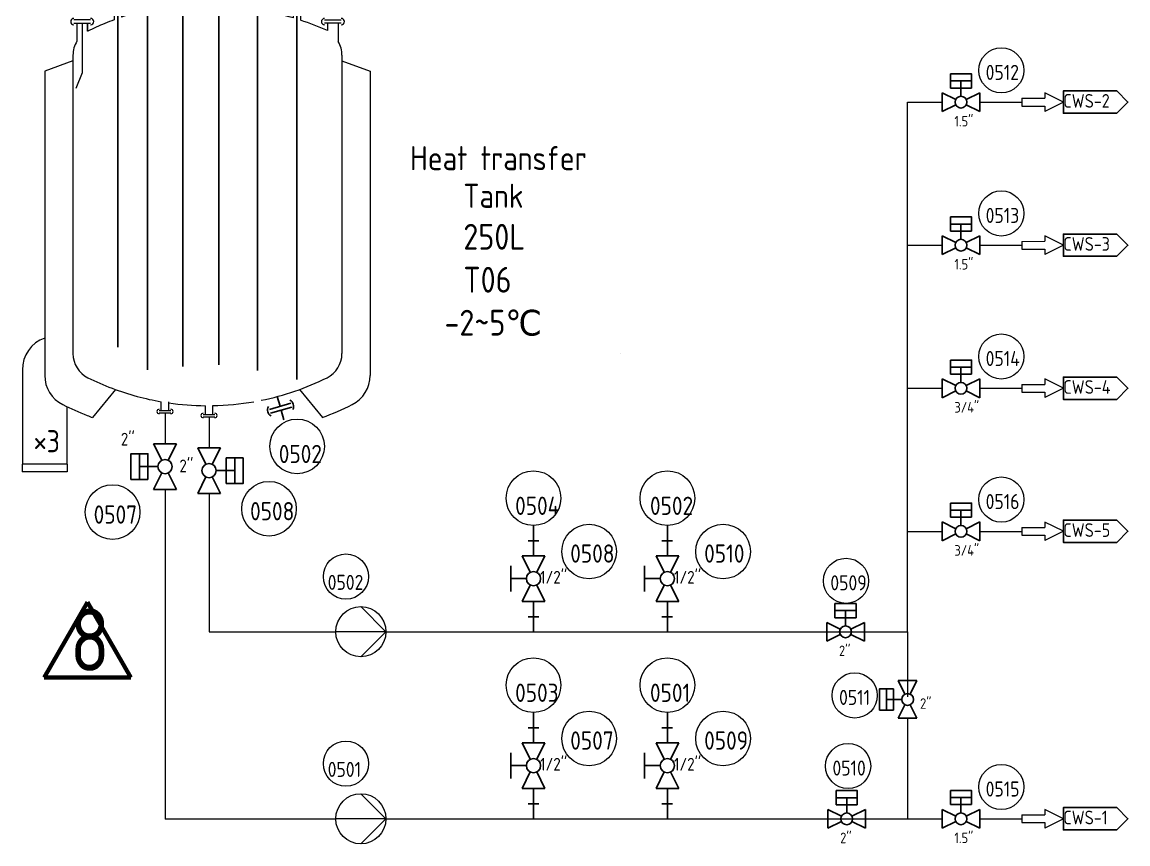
# Model space of a CAD drawing. Header units: millimetres. Extents: x -68339142 to 208, y -167 to 82456658.
# Drawn here: x -68323869 to -68323208, y 82450672 to 82451163 of the extents above; entities that cross this region are included whole.
import ezdxf
from ezdxf.enums import TextEntityAlignment as Align

# ---------------------------------------------------------------- set-up
doc = ezdxf.new("R2010")
doc.units = ezdxf.units.MM
doc.header["$MEASUREMENT"] = 0
for name, color, linetype, lineweight in [('Langurage', 7, 'Continuous', 0), ('Modle', 161, 'Continuous', 70), ('图层15动态设备', 7, 'Continuous', 9)]:
    doc.layers.add(name, color=color, linetype=linetype, lineweight=lineweight)
doc.layers.add('冷冻水出', color=52, linetype='Continuous')
doc.layers.add('冷冻水进', color=170, linetype='Continuous')
doc.styles.get("Standard").update_dxf_attribs({"font": 'gbenor.shx', "bigfont": 'gbcbig.shx'})

# ---------------------------------------------------------------- blocks, each defined once
blk = doc.blocks.new('*U58')
at = {"color": 0}
for p, q in [((0, 0), (0, 15)), ((-2.67, 7.39), (2.6, 7.39))]:
    blk.add_line(p, q, dxfattribs=at)
blk = doc.blocks.new('*U68')
at = {"color": 1, "linetype": 'ByBlock', "lineweight": 9}
blk.add_circle((0, 13.5), 13.5, dxfattribs=at)
at = {"color": 1, "linetype": 'ByBlock', "lineweight": 13, "flags": 2}
blk.add_attdef('YQJ_CODE', (-5.23, 13.23), '', height=9, dxfattribs=at)
at = {"color": 1, "linetype": 'ByBlock', "lineweight": 13}
blk.add_attdef('YQJ_NO', (-8.61, 5.24), '', height=9, dxfattribs=at)
at = {"color": 1, "linetype": 'ByBlock', "lineweight": 9, "flags": 1}
for tag, p in [('YQJ_ITEMID', (25, 7.98)), ('YQJ_CLASS_NAME', (25.01, 3.68)), ('供电电源', (25.52, -5.23)), ('品牌', (25.43, -0.69)), ('控制方式', (25.66, -9.99)), ('量程上限', (25.39, -14.93)), ('量程下限', (25.26, -19.97)), ('输入信号类型1', (25.21, -25.29)), ('输入信号类型2', (25.03, -30.48))]:
    blk.add_attdef(tag, p, '', height=5, dxfattribs=at)
at = {"color": 1, "linetype": 'ByBlock', "lineweight": 9}
blk.add_attdef('尺寸', (-11.61, -20.93), '', height=6.3, dxfattribs=at)
blk = doc.blocks.new('*U69')
at = {"color": 1, "linetype": 'ByBlock', "lineweight": 9}
blk.add_circle((13.5, 0), 13.5, dxfattribs=at)
at = {"color": 1, "linetype": 'ByBlock', "lineweight": 9, "flags": 1}
for tag, p in [('YQJ_ITEMID', (24.39, 7.98)), ('YQJ_CLASS_NAME', (24.4, 3.68)), ('供电电源', (24.91, -5.23)), ('品牌', (24.82, -0.69)), ('控制方式', (25.05, -9.99)), ('量程上限', (24.78, -14.93)), ('量程下限', (24.64, -19.97)), ('输入信号类型1', (24.59, -25.29)), ('输入信号类型2', (24.42, -30.48))]:
    blk.add_attdef(tag, p, '', height=5, dxfattribs=at)
at = {"color": 1, "linetype": 'ByBlock', "lineweight": 13, "flags": 2}
blk.add_attdef('YQJ_CODE', (7.18, -0.38), '', height=9, dxfattribs=at)
at = {"color": 1, "linetype": 'ByBlock', "lineweight": 13}
blk.add_attdef('YQJ_NO', (4.42, -8.26), '', height=9, dxfattribs=at)
at = {"color": 1, "linetype": 'ByBlock', "lineweight": 9}
blk.add_attdef('尺寸', (-11.61, -20.93), '', height=6.3, dxfattribs=at)
blk = doc.blocks.new('*U500')
at = {"color": 0}
for p, q in [((5.62, 11.25), (-5.63, 11.25)), ((-5.63, 11.25), (-1.57, 3.14)), ((1.57, 3.14), (5.62, 11.25)), ((8.44, -6.33), (8.44, 6.33)), ((8.44, 6.33), (16.87, 6.33)), ((12.66, 6.33), (12.66, -6.33)), ((16.87, 6.33), (16.87, -6.33)), ((3.52, 0), (12.66, 0)), ((-5.63, -11.25), (-1.57, -3.14)), ((1.57, -3.14), (5.62, -11.25)), ((5.62, -11.25), (-5.63, -11.25))]:
    blk.add_line(p, q, dxfattribs=at)
blk.add_lwpolyline([(8.44, -6.33), (8.44, -6.33), (16.87, -6.33), (16.87, -6.33)], close=True, dxfattribs=at)
blk.add_circle((0, 0), 3.52, dxfattribs=at)
at = {"color": 1, "linetype": 'ByBlock', "lineweight": 9}
blk.add_circle((29.61, -18.84), 13.5, dxfattribs=at)
for tag, p, height in [('尺寸', (-14.65, -0.85), 6.3), ('YQJ_NO', (20.25, -24.55), 9)]:
    blk.add_attdef(tag, p, '', height=height, dxfattribs=at)
for tag, p, height, flags in [('YQJ_ITEMID', (12.3, -9.27), 5, 1), ('YQJ_CLASS_NAME', (12.34, -15.05), 5, 1), ('YQJ_CODE', (22.61, -16.43), 9, 2), ('品牌', (13.52, -20.57), 5, 1), ('供电电源', (13.41, -26.42), 5, 1), ('控制方式', (13.73, -33.14), 5, 1), ('输出信号类型1', (14.15, -39.41), 5, 1), ('输出信号类型2', (13.98, -46.43), 5, 1)]:
    blk.add_attdef(tag, p, '', height=height, dxfattribs=dict(at, flags=flags))
blk = doc.blocks.new('*U488')
at = {"color": 7}
for p, q in [((0, 15), (15, 0)), ((15, 0), (0, -15))]:
    blk.add_line(p, q, dxfattribs=at)
at = {"color": 7, "ltscale": 0.2}
blk.add_line((15, 0), (-15, 0), dxfattribs=at)
at = {"color": 1, "linetype": 'ByBlock', "lineweight": 9}
blk.add_circle((-8.91, 32.97), 13.5, dxfattribs=at)
at = {"color": 7}
blk.add_circle((0, 0), 15, dxfattribs=at)
at = {"color": 1, "linetype": 'ByBlock', "lineweight": 9}
for tag, p, height, flags in [('YQJ_CODE', (-16.21, 33.41), 9, 2), ('YQJ_ITEMID', (40.27, 5.26), 5, 1), ('输出信号类型1', (41.26, -11.33), 5, 1), ('输出信号类型2', (41.19, -16.58), 5, 1), ('输入信号类型1', (41.02, -22.46), 5, 1), ('输入信号类型2', (41.02, -28.26), 5, 1)]:
    blk.add_attdef(tag, p, '', height=height, dxfattribs=dict(at, flags=flags))
for tag, p, height in [('YQJ_NO', (-19.82, 25.01), 9), ('电压', (-3.73, -21.16), 6.3), ('频率', (-3.73, -28.43), 6.3)]:
    blk.add_attdef(tag, p, '', height=height, dxfattribs=at)
at = {"color": 1, "linetype": 'ByBlock', "lineweight": 9, "flags": 1}
for tag, p, p2 in [('YQJ_CLASS_NAME', (40.41, -0.56), (88.95, -0.56)), ('品牌', (41.54, -6.23), (48.55, -6.23))]:
    blk.add_attdef(tag, text='', height=1, dxfattribs=at).set_placement(p, p2, align=Align.ALIGNED)
blk = doc.blocks.new('*U489')
at = {"color": 7}
for p, q in [((0, 15), (15, 0)), ((15, 0), (0, -15))]:
    blk.add_line(p, q, dxfattribs=at)
at = {"color": 7, "ltscale": 0.2}
blk.add_line((15, 0), (-15, 0), dxfattribs=at)
at = {"color": 1, "linetype": 'ByBlock', "lineweight": 9}
blk.add_circle((-8.91, 32.97), 13.5, dxfattribs=at)
at = {"color": 7}
blk.add_circle((0, 0), 15, dxfattribs=at)
at = {"color": 1, "linetype": 'ByBlock', "lineweight": 9}
for tag, p, height, flags in [('YQJ_CODE', (-16.21, 33.41), 9, 2), ('YQJ_ITEMID', (40.27, 5.26), 5, 1), ('输出信号类型1', (41.26, -11.33), 5, 1), ('输出信号类型2', (41.19, -16.58), 5, 1), ('输入信号类型1', (41.02, -22.46), 5, 1), ('输入信号类型2', (41.02, -28.26), 5, 1)]:
    blk.add_attdef(tag, p, '', height=height, dxfattribs=dict(at, flags=flags))
for tag, p, height in [('YQJ_NO', (-19.82, 25.01), 9), ('电压', (-3.73, -21.16), 6.3), ('频率', (-3.73, -28.43), 6.3)]:
    blk.add_attdef(tag, p, '', height=height, dxfattribs=at)
at = {"color": 1, "linetype": 'ByBlock', "lineweight": 9, "flags": 1}
for tag, p, p2 in [('YQJ_CLASS_NAME', (40.41, -0.56), (88.95, -0.56)), ('品牌', (41.54, -6.23), (48.55, -6.23))]:
    blk.add_attdef(tag, text='', height=1, dxfattribs=at).set_placement(p, p2, align=Align.ALIGNED)
blk = doc.blocks.new('*U492')
at = {"color": 0}
for p, q in [((-6.33, 8.44), (-6.33, 16.87)), ((-6.33, 16.87), (6.33, 16.87)), ((-6.33, 12.66), (6.33, 12.66)), ((6.33, 8.44), (-6.33, 8.44)), ((0, 3.52), (0, 12.66)), ((-3.14, 1.57), (-11.25, 5.62)), ((-11.25, 5.62), (-11.25, -5.63)), ((3.14, 1.57), (11.25, 5.62)), ((11.25, 5.62), (11.25, -5.63)), ((-11.25, -5.63), (-3.14, -1.57)), ((11.25, -5.63), (3.14, -1.57))]:
    blk.add_line(p, q, dxfattribs=at)
blk.add_lwpolyline([(6.33, 8.44), (6.33, 8.44), (6.33, 16.87), (6.33, 16.87)], close=True, dxfattribs=at)
at = {"color": 1, "linetype": 'ByBlock', "lineweight": 9}
blk.add_circle((0.28, 30.49), 13.5, dxfattribs=at)
at = {"color": 0}
blk.add_circle((0, 0), 3.52, dxfattribs=at)
at = {"color": 1, "linetype": 'ByBlock', "lineweight": 9}
for tag, p, height, flags in [('YQJ_CODE', (-6.72, 32.9), 9, 2), ('YQJ_ITEMID', (12.3, -9.27), 5, 1), ('YQJ_CLASS_NAME', (12.34, -15.05), 5, 1), ('品牌', (13.52, -20.57), 5, 1), ('供电电源', (13.41, -26.42), 5, 1), ('控制方式', (13.73, -33.14), 5, 1), ('输出信号类型1', (14.15, -39.41), 5, 1), ('输出信号类型2', (13.98, -46.43), 5, 1)]:
    blk.add_attdef(tag, p, '', height=height, dxfattribs=dict(at, flags=flags))
for tag, p, height in [('YQJ_NO', (-9.09, 24.78), 9), ('尺寸', (-3.91, -14.53), 6.3)]:
    blk.add_attdef(tag, p, '', height=height, dxfattribs=at)
blk = doc.blocks.new('*U493')
at = {"color": 0}
for p, q in [((-6.33, 8.44), (-6.33, 16.87)), ((-6.33, 16.87), (6.33, 16.87)), ((-6.33, 12.66), (6.33, 12.66)), ((6.33, 8.44), (-6.33, 8.44)), ((0, 3.52), (0, 12.66)), ((-3.14, 1.57), (-11.25, 5.62)), ((-11.25, 5.62), (-11.25, -5.63)), ((3.14, 1.57), (11.25, 5.62)), ((11.25, 5.62), (11.25, -5.63)), ((-11.25, -5.63), (-3.14, -1.57)), ((11.25, -5.63), (3.14, -1.57))]:
    blk.add_line(p, q, dxfattribs=at)
blk.add_lwpolyline([(6.33, 8.44), (6.33, 8.44), (6.33, 16.87), (6.33, 16.87)], close=True, dxfattribs=at)
at = {"color": 1, "linetype": 'ByBlock', "lineweight": 9}
blk.add_circle((0.83, 31.58), 13.5, dxfattribs=at)
at = {"color": 0}
blk.add_circle((0, 0), 3.52, dxfattribs=at)
at = {"color": 1, "linetype": 'ByBlock', "lineweight": 9}
for tag, p, height, flags in [('YQJ_CODE', (-6.17, 33.98), 9, 2), ('YQJ_ITEMID', (12.3, -9.27), 5, 1), ('YQJ_CLASS_NAME', (12.34, -15.05), 5, 1), ('品牌', (13.52, -20.57), 5, 1), ('供电电源', (13.41, -26.42), 5, 1), ('控制方式', (13.73, -33.14), 5, 1), ('输出信号类型1', (14.15, -39.41), 5, 1), ('输出信号类型2', (13.98, -46.43), 5, 1)]:
    blk.add_attdef(tag, p, '', height=height, dxfattribs=dict(at, flags=flags))
for tag, p, height in [('YQJ_NO', (-8.53, 25.87), 9), ('尺寸', (-3.91, -14.53), 6.3)]:
    blk.add_attdef(tag, p, '', height=height, dxfattribs=at)
blk = doc.blocks.new('*U356')
at = {"color": 1, "linetype": 'ByBlock', "lineweight": 9}
blk.add_circle((0, 13.5), 13.5, dxfattribs=at)
at = {"color": 1, "linetype": 'ByBlock', "lineweight": 13, "flags": 2}
blk.add_attdef('YQJ_CODE', (-6.47, 13.23), '', height=9, dxfattribs=at)
at = {"color": 1, "linetype": 'ByBlock', "lineweight": 13}
blk.add_attdef('YQJ_NO', (-9.08, 5.24), '', height=9, dxfattribs=at)
at = {"color": 1, "linetype": 'ByBlock', "lineweight": 9, "flags": 1}
for tag, p in [('YQJ_ITEMID', (23.25, 7.98)), ('YQJ_CLASS_NAME', (23.27, 3.68)), ('供电电源', (23.78, -5.23)), ('品牌', (23.69, -0.69)), ('控制方式', (23.91, -9.99)), ('量程上限', (23.64, -14.93)), ('量程下限', (23.51, -19.97)), ('输入信号类型1', (23.46, -25.29)), ('输入信号类型2', (23.28, -30.48))]:
    blk.add_attdef(tag, p, '', height=5, dxfattribs=at)
at = {"color": 1, "linetype": 'ByBlock', "lineweight": 9}
blk.add_attdef('尺寸', (-18.46, 2.41), '', height=6.3, dxfattribs=at)
blk = doc.blocks.new('*U485')
at = {"color": 0}
for p, q in [((-5.62, 11.25), (5.63, 11.25)), ((-1.57, 3.14), (-5.62, 11.25)), ((5.63, 11.25), (1.57, 3.14)), ((-11.25, 6.33), (-11.25, -6.33)), ((-3.52, 0), (-11.25, 0)), ((-1.57, -3.14), (-5.62, -11.25)), ((5.63, -11.25), (1.57, -3.14)), ((-5.62, -11.25), (5.63, -11.25))]:
    blk.add_line(p, q, dxfattribs=at)
at = {"color": 1, "linetype": 'ByBlock', "lineweight": 9}
blk.add_circle((27.5, 13.4), 13.5, dxfattribs=at)
at = {"color": 0}
blk.add_circle((0, 0), 3.52, dxfattribs=at)
at = {"color": 1, "linetype": 'ByBlock', "lineweight": 9}
for tag, p, height, flags in [('YQJ_CODE', (21.38, 16.05), 9, 2), ('YQJ_ITEMID', (12.3, -9.27), 5, 1), ('YQJ_CLASS_NAME', (12.34, -15.05), 5, 1), ('品牌', (13.52, -20.57), 5, 1), ('供电电源', (13.41, -26.42), 5, 1), ('控制方式', (13.73, -33.14), 5, 1), ('输出信号类型1', (14.15, -39.41), 5, 1), ('输出信号类型2', (13.98, -46.43), 5, 1)]:
    blk.add_attdef(tag, p, '', height=height, dxfattribs=dict(at, flags=flags))
for tag, p, height in [('YQJ_NO', (18.16, 7.9), 9), ('尺寸', (3.25, -2.47), 6.3)]:
    blk.add_attdef(tag, p, '', height=height, dxfattribs=at)
blk = doc.blocks.new('*U486')
at = {"color": 0}
for p, q in [((-5.62, 11.25), (5.63, 11.25)), ((-1.57, 3.14), (-5.62, 11.25)), ((5.63, 11.25), (1.57, 3.14)), ((-11.25, 6.33), (-11.25, -6.33)), ((-3.52, 0), (-11.25, 0)), ((-1.57, -3.14), (-5.62, -11.25)), ((5.63, -11.25), (1.57, -3.14)), ((-5.62, -11.25), (5.63, -11.25))]:
    blk.add_line(p, q, dxfattribs=at)
at = {"color": 1, "linetype": 'ByBlock', "lineweight": 9}
blk.add_circle((27.5, 13.4), 13.5, dxfattribs=at)
at = {"color": 0}
blk.add_circle((0, 0), 3.52, dxfattribs=at)
at = {"color": 1, "linetype": 'ByBlock', "lineweight": 9}
for tag, p, height, flags in [('YQJ_CODE', (21.38, 16.05), 9, 2), ('YQJ_ITEMID', (12.3, -9.27), 5, 1), ('YQJ_CLASS_NAME', (12.34, -15.05), 5, 1), ('品牌', (13.52, -20.57), 5, 1), ('供电电源', (13.41, -26.42), 5, 1), ('控制方式', (13.73, -33.14), 5, 1), ('输出信号类型1', (14.15, -39.41), 5, 1), ('输出信号类型2', (13.98, -46.43), 5, 1)]:
    blk.add_attdef(tag, p, '', height=height, dxfattribs=dict(at, flags=flags))
for tag, p, height in [('YQJ_NO', (18.16, 7.9), 9), ('尺寸', (3.25, -2.47), 6.3)]:
    blk.add_attdef(tag, p, '', height=height, dxfattribs=at)
blk = doc.blocks.new('*U483')
at = {"color": 0}
for p, q in [((-5.62, 11.25), (5.63, 11.25)), ((-1.57, 3.14), (-5.62, 11.25)), ((5.63, 11.25), (1.57, 3.14)), ((-11.25, 6.33), (-11.25, -6.33)), ((-3.52, 0), (-11.25, 0)), ((-1.57, -3.14), (-5.62, -11.25)), ((5.63, -11.25), (1.57, -3.14)), ((-5.62, -11.25), (5.63, -11.25))]:
    blk.add_line(p, q, dxfattribs=at)
at = {"color": 1, "linetype": 'ByBlock', "lineweight": 9}
blk.add_circle((27.5, 13.4), 13.5, dxfattribs=at)
at = {"color": 0}
blk.add_circle((0, 0), 3.52, dxfattribs=at)
at = {"color": 1, "linetype": 'ByBlock', "lineweight": 9}
for tag, p, height, flags in [('YQJ_CODE', (21.38, 16.05), 9, 2), ('YQJ_ITEMID', (12.3, -9.27), 5, 1), ('YQJ_CLASS_NAME', (12.34, -15.05), 5, 1), ('品牌', (13.52, -20.57), 5, 1), ('供电电源', (13.41, -26.42), 5, 1), ('控制方式', (13.73, -33.14), 5, 1), ('输出信号类型1', (14.15, -39.41), 5, 1), ('输出信号类型2', (13.98, -46.43), 5, 1)]:
    blk.add_attdef(tag, p, '', height=height, dxfattribs=dict(at, flags=flags))
for tag, p, height in [('YQJ_NO', (18.16, 7.9), 9), ('尺寸', (3.25, -2.47), 6.3)]:
    blk.add_attdef(tag, p, '', height=height, dxfattribs=at)
blk = doc.blocks.new('*U484')
at = {"color": 0}
for p, q in [((-5.62, 11.25), (5.63, 11.25)), ((-1.57, 3.14), (-5.62, 11.25)), ((5.63, 11.25), (1.57, 3.14)), ((-11.25, 6.33), (-11.25, -6.33)), ((-3.52, 0), (-11.25, 0)), ((-1.57, -3.14), (-5.62, -11.25)), ((5.63, -11.25), (1.57, -3.14)), ((-5.62, -11.25), (5.63, -11.25))]:
    blk.add_line(p, q, dxfattribs=at)
at = {"color": 1, "linetype": 'ByBlock', "lineweight": 9}
blk.add_circle((27.5, 13.4), 13.5, dxfattribs=at)
at = {"color": 0}
blk.add_circle((0, 0), 3.52, dxfattribs=at)
at = {"color": 1, "linetype": 'ByBlock', "lineweight": 9}
for tag, p, height, flags in [('YQJ_CODE', (21.38, 16.05), 9, 2), ('YQJ_ITEMID', (12.3, -9.27), 5, 1), ('YQJ_CLASS_NAME', (12.34, -15.05), 5, 1), ('品牌', (13.52, -20.57), 5, 1), ('供电电源', (13.41, -26.42), 5, 1), ('控制方式', (13.73, -33.14), 5, 1), ('输出信号类型1', (14.15, -39.41), 5, 1), ('输出信号类型2', (13.98, -46.43), 5, 1)]:
    blk.add_attdef(tag, p, '', height=height, dxfattribs=dict(at, flags=flags))
for tag, p, height in [('YQJ_NO', (18.16, 7.9), 9), ('尺寸', (3.25, -2.47), 6.3)]:
    blk.add_attdef(tag, p, '', height=height, dxfattribs=at)
blk = doc.blocks.new('*U475')
at = {"color": 0}
for p, q in [((-5.63, 11.25), (5.62, 11.25)), ((-1.57, 3.14), (-5.63, 11.25)), ((5.62, 11.25), (1.57, 3.14)), ((-16.88, -6.33), (-16.88, 6.33)), ((-12.66, -6.33), (-12.66, 6.33)), ((-8.44, 6.33), (-8.44, -6.33)), ((-8.44, -6.33), (-16.88, -6.33)), ((-3.52, 0), (-12.66, 0)), ((-1.57, -3.14), (-5.63, -11.25)), ((5.62, -11.25), (1.57, -3.14)), ((-5.63, -11.25), (5.62, -11.25))]:
    blk.add_line(p, q, dxfattribs=at)
blk.add_lwpolyline([(-8.44, 6.33), (-8.44, 6.33), (-16.88, 6.33), (-16.88, 6.33)], close=True, dxfattribs=at)
at = {"color": 1, "linetype": 'ByBlock', "lineweight": 9}
blk.add_circle((-31.6, 2.43), 13.5, dxfattribs=at)
at = {"color": 0}
blk.add_circle((0, 0), 3.52, dxfattribs=at)
at = {"color": 1, "linetype": 'ByBlock', "lineweight": 9}
for tag, p, height, flags in [('YQJ_CODE', (-38.6, 4.84), 9, 2), ('YQJ_ITEMID', (12.3, -9.27), 5, 1), ('YQJ_CLASS_NAME', (12.34, -15.05), 5, 1), ('品牌', (13.52, -20.57), 5, 1), ('供电电源', (13.41, -26.42), 5, 1), ('控制方式', (13.73, -33.14), 5, 1), ('输出信号类型1', (14.15, -39.41), 5, 1), ('输出信号类型2', (13.98, -46.43), 5, 1)]:
    blk.add_attdef(tag, p, '', height=height, dxfattribs=dict(at, flags=flags))
for tag, p, height in [('YQJ_NO', (-40.96, -3.27), 9), ('尺寸', (7.49, -5.58), 6.3)]:
    blk.add_attdef(tag, p, '', height=height, dxfattribs=at)
blk = doc.blocks.new('*U476')
at = {"color": 0}
for p, q in [((-6.33, 8.44), (-6.33, 16.87)), ((-6.33, 16.87), (6.33, 16.87)), ((-6.33, 12.66), (6.33, 12.66)), ((6.33, 8.44), (-6.33, 8.44)), ((0, 3.52), (0, 12.66)), ((-3.14, 1.57), (-11.25, 5.62)), ((-11.25, 5.62), (-11.25, -5.63)), ((3.14, 1.57), (11.25, 5.62)), ((11.25, 5.62), (11.25, -5.63)), ((-11.25, -5.63), (-3.14, -1.57)), ((11.25, -5.63), (3.14, -1.57))]:
    blk.add_line(p, q, dxfattribs=at)
blk.add_lwpolyline([(6.33, 8.44), (6.33, 8.44), (6.33, 16.87), (6.33, 16.87)], close=True, dxfattribs=at)
at = {"color": 1, "linetype": 'ByBlock', "lineweight": 9}
blk.add_circle((24.11, 19), 13.5, dxfattribs=at)
at = {"color": 0}
blk.add_circle((0, 0), 3.52, dxfattribs=at)
at = {"color": 1, "linetype": 'ByBlock', "lineweight": 9}
for tag, p, height, flags in [('YQJ_CODE', (17.11, 21.4), 9, 2), ('YQJ_ITEMID', (12.3, -9.27), 5, 1), ('YQJ_CLASS_NAME', (12.34, -15.05), 5, 1), ('品牌', (13.52, -20.57), 5, 1), ('供电电源', (13.41, -26.42), 5, 1), ('控制方式', (13.73, -33.14), 5, 1), ('输出信号类型1', (14.15, -39.41), 5, 1), ('输出信号类型2', (13.98, -46.43), 5, 1)]:
    blk.add_attdef(tag, p, '', height=height, dxfattribs=dict(at, flags=flags))
for tag, p, height in [('YQJ_NO', (14.75, 13.29), 9), ('尺寸', (-3.91, -14.53), 6.3)]:
    blk.add_attdef(tag, p, '', height=height, dxfattribs=at)
blk = doc.blocks.new('*U477')
at = {"color": 0}
for p, q in [((-6.33, 8.44), (-6.33, 16.87)), ((-6.33, 16.87), (6.33, 16.87)), ((-6.33, 12.66), (6.33, 12.66)), ((6.33, 8.44), (-6.33, 8.44)), ((0, 3.52), (0, 12.66)), ((-3.14, 1.57), (-11.25, 5.62)), ((-11.25, 5.62), (-11.25, -5.63)), ((3.14, 1.57), (11.25, 5.62)), ((11.25, 5.62), (11.25, -5.63)), ((-11.25, -5.63), (-3.14, -1.57)), ((11.25, -5.63), (3.14, -1.57))]:
    blk.add_line(p, q, dxfattribs=at)
blk.add_lwpolyline([(6.33, 8.44), (6.33, 8.44), (6.33, 16.87), (6.33, 16.87)], close=True, dxfattribs=at)
at = {"color": 1, "linetype": 'ByBlock', "lineweight": 9}
blk.add_circle((24.11, 19), 13.5, dxfattribs=at)
at = {"color": 0}
blk.add_circle((0, 0), 3.52, dxfattribs=at)
at = {"color": 1, "linetype": 'ByBlock', "lineweight": 9}
for tag, p, height, flags in [('YQJ_CODE', (17.11, 21.4), 9, 2), ('YQJ_ITEMID', (12.3, -9.27), 5, 1), ('YQJ_CLASS_NAME', (12.34, -15.05), 5, 1), ('品牌', (13.52, -20.57), 5, 1), ('供电电源', (13.41, -26.42), 5, 1), ('控制方式', (13.73, -33.14), 5, 1), ('输出信号类型1', (14.15, -39.41), 5, 1), ('输出信号类型2', (13.98, -46.43), 5, 1)]:
    blk.add_attdef(tag, p, '', height=height, dxfattribs=dict(at, flags=flags))
for tag, p, height in [('YQJ_NO', (14.75, 13.29), 9), ('尺寸', (-3.91, -14.53), 6.3)]:
    blk.add_attdef(tag, p, '', height=height, dxfattribs=at)
blk = doc.blocks.new('*U472')
at = {"color": 0}
for p, q in [((-6.33, 8.44), (-6.33, 16.87)), ((-6.33, 16.87), (6.33, 16.87)), ((-6.33, 12.66), (6.33, 12.66)), ((6.33, 8.44), (-6.33, 8.44)), ((0, 3.52), (0, 12.66)), ((-3.14, 1.57), (-11.25, 5.62)), ((-11.25, 5.62), (-11.25, -5.63)), ((3.14, 1.57), (11.25, 5.62)), ((11.25, 5.62), (11.25, -5.63)), ((-11.25, -5.63), (-3.14, -1.57)), ((11.25, -5.63), (3.14, -1.57))]:
    blk.add_line(p, q, dxfattribs=at)
blk.add_lwpolyline([(6.33, 8.44), (6.33, 8.44), (6.33, 16.87), (6.33, 16.87)], close=True, dxfattribs=at)
at = {"color": 1, "linetype": 'ByBlock', "lineweight": 9}
blk.add_circle((24.11, 19), 13.5, dxfattribs=at)
at = {"color": 0}
blk.add_circle((0, 0), 3.52, dxfattribs=at)
at = {"color": 1, "linetype": 'ByBlock', "lineweight": 9}
for tag, p, height, flags in [('YQJ_CODE', (17.11, 21.4), 9, 2), ('YQJ_ITEMID', (12.3, -9.27), 5, 1), ('YQJ_CLASS_NAME', (12.34, -15.05), 5, 1), ('品牌', (13.52, -20.57), 5, 1), ('供电电源', (13.41, -26.42), 5, 1), ('控制方式', (13.73, -33.14), 5, 1), ('输出信号类型1', (14.15, -39.41), 5, 1), ('输出信号类型2', (13.98, -46.43), 5, 1)]:
    blk.add_attdef(tag, p, '', height=height, dxfattribs=dict(at, flags=flags))
for tag, p, height in [('YQJ_NO', (14.75, 13.29), 9), ('尺寸', (-3.91, -14.53), 6.3)]:
    blk.add_attdef(tag, p, '', height=height, dxfattribs=at)
blk = doc.blocks.new('*U482')
at = {"color": 0}
for p, q in [((-5.63, 11.25), (5.62, 11.25)), ((-1.57, 3.14), (-5.63, 11.25)), ((5.62, 11.25), (1.57, 3.14)), ((-16.88, -6.33), (-16.88, 6.33)), ((-12.66, -6.33), (-12.66, 6.33)), ((-8.44, 6.33), (-8.44, -6.33)), ((-3.52, 0), (-12.66, 0)), ((-1.57, -3.14), (-5.63, -11.25)), ((5.62, -11.25), (1.57, -3.14)), ((-8.44, -6.33), (-16.88, -6.33)), ((-5.63, -11.25), (5.62, -11.25))]:
    blk.add_line(p, q, dxfattribs=at)
blk.add_lwpolyline([(-8.44, 6.33), (-8.44, 6.33), (-16.88, 6.33), (-16.88, 6.33)], close=True, dxfattribs=at)
blk.add_circle((0, 0), 3.52, dxfattribs=at)
at = {"color": 1, "linetype": 'ByBlock', "lineweight": 9}
blk.add_circle((-25.91, -22.46), 13.5, dxfattribs=at)
for tag, p, height in [('尺寸', (-21.82, 10.41), 6.3), ('YQJ_NO', (-35.27, -28.16), 9)]:
    blk.add_attdef(tag, p, '', height=height, dxfattribs=at)
for tag, p, height, flags in [('YQJ_ITEMID', (12.3, -9.27), 5, 1), ('YQJ_CLASS_NAME', (12.34, -15.05), 5, 1), ('YQJ_CODE', (-32.91, -20.05), 9, 2), ('品牌', (13.52, -20.57), 5, 1), ('供电电源', (13.41, -26.42), 5, 1), ('控制方式', (13.73, -33.14), 5, 1), ('输出信号类型1', (14.15, -39.41), 5, 1), ('输出信号类型2', (13.98, -46.43), 5, 1)]:
    blk.add_attdef(tag, p, '', height=height, dxfattribs=dict(at, flags=flags))
blk = doc.blocks.new('*U92')
at = {"color": 0}
for p, q in [((1.11, -4.88), (0, 0)), ((-4.25, -6.1), (6.47, -3.67)), ((-3.81, -8.04), (6.91, -5.6)), ((1.55, -6.82), (2.66, -11.7))]:
    blk.add_line(p, q, dxfattribs=at)
for centre, start, end in [((-1.7, -6.51), 147.0295, 236.3312), ((4.34, -5.13), 329.2896, 58.5913)]:
    blk.add_arc(centre, 3.47, start, end, dxfattribs=at)
blk = doc.blocks.new('TANK_NEW_V22')
for p, q in [((117.46, 297.71), (117.46, 64.04)), ((74.83, 294.63), (74.83, 60.95)), ((96.02, 296.7), (96.02, 63.02)), ((140.52, 294.28), (140.52, 60.6)), ((57.13, 289.29), (57.13, 74.63)), ((164.12, 289.01), (164.12, 55.33)), ((39.01, 263.34), (39.01, 268.14))]:
    blk.add_line(p, q)
at = {"linetype": 'ByBlock', "lineweight": 5}
for p, q in [((99.49, 285.51), (92.55, 285.51)), ((120.93, 285.14), (113.99, 285.14)), ((115.23, 285.14), (115.23, 279.08)), ((119.68, 285.14), (119.68, 278.85)), ((78.3, 283.44), (71.35, 283.44)), ((78.3, 282.05), (71.35, 282.05)), ((72.6, 282.05), (72.6, 275.62)), ((77.05, 282.05), (77.05, 276.64)), ((99.49, 284.12), (92.55, 284.12)), ((93.8, 284.12), (93.8, 278.67)), ((98.25, 284.12), (98.25, 278.96)), ((144.51, 283.09), (137.57, 283.09)), ((144.51, 281.7), (137.57, 281.7)), ((138.81, 281.7), (138.81, 276.68)), ((143.26, 281.7), (143.26, 275.89)), ((167.59, 277.82), (160.65, 277.82)), ((60.6, 276.06), (53.66, 276.06)), ((60.6, 274.67), (53.66, 274.67)), ((54.91, 274.67), (54.91, 270.21)), ((59.36, 274.67), (59.36, 271.79)), ((167.59, 276.43), (160.65, 276.43)), ((161.9, 276.43), (161.9, 271.34)), ((166.35, 276.43), (166.35, 269.95)), ((40.79, 270.13), (30.87, 270.13)), ((30.87, 268.14), (40.79, 268.14)), ((32.66, 268.14), (32.66, 257.43)), ((180.76, 270.13), (190.68, 270.13)), ((190.68, 268.14), (180.76, 268.14)), ((182.54, 268.14), (182.54, 263.84)), ((188.9, 268.14), (188.9, 257.19)), ((30.3, 245.62), (13.41, 239.48)), ((30.3, 249.01), (30.3, 70.77)), ((191.11, 249.01), (191.11, 70.77)), ((191.11, 245.62), (208, 239.48)), ((13.41, 239.48), (13.41, 57.72)), ((208, 239.48), (208, 57.69)), ((0.13, 60.93), (0.13, 17.95)), ((13.41, 57.74), (13.41, 57.69)), ((55.74, 49.25), (42.03, 32.51)), ((165.66, 49.25), (179.38, 32.51)), ((83.12, 36.8), (83.12, 41.95)), ((87.57, 36.8), (87.57, 41.99)), ((26.69, 39.06), (26.69, 18.59)), ((81.88, 36.8), (88.82, 36.8)), ((81.88, 35.41), (88.82, 35.41)), ((108.2, 34.42), (115.14, 34.42)), ((109.44, 34.42), (109.44, 39.57)), ((113.89, 34.42), (113.89, 39.61)), ((108.2, 33.03), (115.14, 33.03)), ((0.13, 17.95), (0.13, 4.61)), ((26.69, 18.59), (26.69, 4.61)), ((26.82, 4.61), (0, 4.61)), ((0, 4.61), (0, 0)), ((26.82, 0), (0, 0)), ((26.69, 4.61), (0.13, 4.61)), ((26.82, 4.61), (26.82, 0))]:
    blk.add_line(p, q, dxfattribs=at)
for centre, radius, start, end in [((92.55, 284.82), 1.36, 90, 270), ((99.49, 284.82), 1.36, 270, 90), ((113.99, 285.83), 1.36, 90, 270), ((120.93, 285.83), 1.36, 270, 90), ((71.35, 282.75), 1.36, 90, 270), ((108.04, 91.09), 188.12, 94.34358, 99.48283), ((78.3, 282.75), 1.36, 270, 90), ((108.04, 91.09), 188.12, 87.81037, 92.98548), ((108.04, 91.09), 188.12, 80.58642, 86.45335), ((137.57, 282.4), 1.36, 90, 270), ((144.51, 282.4), 1.36, 270, 90), ((160.65, 277.12), 1.36, 90, 270), ((167.59, 277.12), 1.36, 270, 90), ((30.87, 269.13), 1.94, 90, 270), ((40.79, 269.13), 1.94, 270, 90), ((53.66, 275.37), 1.36, 90, 270), ((110.7, 119.39), 160.81, 103.70553, 108.62063), ((60.6, 275.37), 1.36, 270, 90), ((108.04, 91.09), 188.12, 73.36605, 79.20975), ((180.76, 269.13), 1.94, 90, 270), ((190.68, 269.13), 1.94, 270, 90), ((110.7, 119.39), 160.81, 112.4473, 116.3878), ((110.7, 119.39), 160.81, 110.30219, 112.4473), ((108.04, 91.09), 188.12, 66.67221, 71.94617), ((46.38, 249.04), 16.08, 116.3878, 117.25815), ((46.38, 249.04), 16.08, 148.57225, 180), ((175.03, 249.04), 16.08, 0, 30.42672), ((19.75, 61.46), 19.62, 108.83328, 181.54034), ((46.38, 70.73), 16.08, 180, 243.6122), ((175.03, 70.73), 16.08, 296.3878, 0), ((32.87, 57.69), 19.46, 180, 243.6122), ((110.7, 200.38), 160.81, 243.6122, 254.84746), ((110.78, 200.19), 160.61, 281.53542, 296.39598), ((188.54, 57.69), 19.46, 296.3878, 0), ((110.7, 214.57), 194.58, 243.6122, 248.29858), ((110.7, 200.38), 160.81, 254.84746, 260.12432), ((110.7, 200.38), 160.81, 261.72988, 269.55059), ((110.78, 200.19), 160.61, 271.11181, 279.91965), ((110.7, 214.57), 194.58, 290.66691, 296.3878), ((110.7, 214.57), 194.58, 248.29858, 249.33309), ((81.88, 36.1), 1.36, 90, 270), ((88.82, 36.1), 1.36, 270, 90), ((108.2, 33.73), 1.36, 90, 270), ((115.14, 33.73), 1.36, 270, 90)]:
    blk.add_arc(centre, radius, start, end, dxfattribs=at)
at = {"xscale": 1.21, "yscale": 1.21, "zscale": 1.21, "rotation": 3.381073737615929}
blk.add_blockref('*U92', (152.41, 45.07), dxfattribs=at)
at = {"layer": 'Langurage', "color": 7, "linetype": 'ByBlock', "lineweight": 9, "insert": (6.84, 25), "char_height": 13.248, "width": 17.6873, "attachment_point": 1}
blk.add_mtext('×3', dxfattribs=at)
blk = doc.blocks.new('Outlet_v1')
at = {"lineweight": 0}
for p, q in [((-82.6, -0.1), (-45.6, 18.5)), ((-45.6, 7.7), (-45.6, 18.5)), ((0, 7.7), (-45.6, 7.7)), ((0, -7.7), (0, 7.7)), ((-82.6, -0.1), (-45.5, -18.5)), ((0, -7.7), (-45.5, -7.8)), ((-45.5, -18.5), (-45.5, -7.8))]:
    blk.add_line(p, q, dxfattribs=at)
blk = doc.blocks.new('LINK_LEFT_0')
at = {"color": 4}
blk.add_lwpolyline([(106.4, 22.2), (128.6, 0), (106.4, -22.2), (0, -22.2), (0, 0), (0, 22.2), (106.4, 22.2)], dxfattribs=at)
blk.add_attdef('ID', (0, -11.1), '', height=27.2, dxfattribs=at)

msp = doc.modelspace()

# ---------------------------------------------------------------- linework, layer by layer
at = {"linetype": 'ByBlock', "lineweight": 5}
msp.add_line((-68323511.03648, 82450964.77919), (-68323511.03648, 82450964.74289), dxfattribs=at)
msp.add_line((-68323511.03648, 82450964.77919), (-68323511.03648, 82450964.74289), dxfattribs=at)
at = {"layer": 'Modle'}
for p, q in [((-68323855.52337, 82450771.20892), (-68323829.60184, 82450816.10633)), ((-68323803.6803, 82450771.20892), (-68323829.60184, 82450816.10633)), ((-68323855.52337, 82450771.20892), (-68323803.6803, 82450771.20892))]:
    msp.add_line(p, q, dxfattribs=at)
at = {"layer": '冷冻水出', "lineweight": 9}
for p, q in [((-68323832.75, 82451162.15363), (-68323832.75, 82451132.53692)), ((-68323832.75, 82451132.53692), (-68323836.50892, 82451123.16288))]:
    msp.add_line(p, q, dxfattribs=at)
at = {"layer": '冷冻水进', "color": 5, "lineweight": 9}
for p, q in [((-68323339.33324, 82450798.51275), (-68323339.33324, 82451115.0221)), ((-68323339.33324, 82451115.0221), (-68323318.65859, 82451115.0221)), ((-68323296.15859, 82451115.0221), (-68323270.98935, 82451115.0221)), ((-68323339.33324, 82451029.51898), (-68323318.65859, 82451029.51898)), ((-68323296.15859, 82451029.51898), (-68323270.98935, 82451029.51898)), ((-68323339.33324, 82450944.01587), (-68323318.65859, 82450944.01587)), ((-68323296.15859, 82450944.01587), (-68323270.98935, 82450944.01587)), ((-68323783.23715, 82450929.42156), (-68323783.23715, 82450910.80432)), ((-68323756.91718, 82450927.04361), (-68323756.91718, 82450908.42636)), ((-68323783.23715, 82450883.57932), (-68323783.23715, 82450686.46715)), ((-68323756.91718, 82450881.20136), (-68323756.91718, 82450798.51275)), ((-68323339.33324, 82450858.51275), (-68323318.65859, 82450858.51275)), ((-68323296.15859, 82450858.51275), (-68323270.98935, 82450858.51275)), ((-68323756.91718, 82450798.51275), (-68323681.18656, 82450798.51275)), ((-68323651.18656, 82450798.51275), (-68323339.33324, 82450798.51275)), ((-68323339.33324, 82450798.51275), (-68323339.33324, 82450759.61713)), ((-68323339.33324, 82450746.76991), (-68323339.33324, 82450686.72091)), ((-68323783.23715, 82450686.72091), (-68323681.18656, 82450686.72091)), ((-68323756.91718, 82450686.72091), (-68323756.91718, 82450686.46715)), ((-68323651.18656, 82450686.72091), (-68323318.65859, 82450686.72091)), ((-68323296.15859, 82450686.72091), (-68323270.98935, 82450686.72091))]:
    msp.add_line(p, q, dxfattribs=at)

# ---------------------------------------------------------------- block references
msp.add_blockref('TANK_NEW_V22', (-68323868.5842, 82450894.01186))
ref = msp.add_blockref('*U472', (-68323307.40859, 82451115.0221))
ref.add_attrib('YQJ_NO', '0512', (-68323292.66325, 82451128.31234), dxfattribs={"color": 1, "linetype": 'ByBlock', "lineweight": 9, "height": 9})
ref.add_attrib('尺寸', '1.5"', (-68323311.31642, 82451100.48865), dxfattribs={"color": 1, "linetype": 'ByBlock', "lineweight": 9, "height": 6.3})
at = {"xscale": 0.3, "yscale": 0.3, "rotation": 180}
for p in [(-68323270.98935, 82451115.0221), (-68323270.98935, 82451029.51898), (-68323270.98935, 82450944.01587), (-68323270.98935, 82450858.51275), (-68323270.98935, 82450686.72091)]:
    msp.add_blockref('Outlet_v1', p, dxfattribs=at)
at = {"xscale": 0.3, "yscale": 0.3}
for p, values in [((-68323246.21464, 82451115.04009), {'ID': 'CWS-2'}), ((-68323246.21464, 82451029.53698), {'ID': 'CWS-3'}), ((-68323246.21464, 82450944.03386), {'ID': 'CWS-4'}), ((-68323246.21464, 82450858.53075), {'ID': 'CWS-5'}), ((-68323246.21464, 82450686.73891), {'ID': 'CWS-1'})]:
    msp.add_blockref('LINK_LEFT_0', p, dxfattribs=at).add_auto_attribs(values)
ref = msp.add_blockref('*U472', (-68323307.40859, 82451029.51898))
ref.add_attrib('YQJ_NO', '0513', (-68323292.66325, 82451042.80923), dxfattribs={"color": 1, "linetype": 'ByBlock', "lineweight": 9, "height": 9})
ref.add_attrib('尺寸', '1.5"', (-68323311.31642, 82451014.98554), dxfattribs={"color": 1, "linetype": 'ByBlock', "lineweight": 9, "height": 6.3})
ref = msp.add_blockref('*U472', (-68323307.40859, 82450944.01587))
ref.add_attrib('YQJ_NO', '0514', (-68323292.66325, 82450957.30611), dxfattribs={"color": 1, "linetype": 'ByBlock', "lineweight": 9, "height": 9})
ref.add_attrib('尺寸', '3/4"', (-68323311.31642, 82450929.48242), dxfattribs={"color": 1, "linetype": 'ByBlock', "lineweight": 9, "height": 6.3})
ref = msp.add_blockref('*U69', (-68323720.60161, 82450909.30463), dxfattribs=dict(xscale=1.21, yscale=1.21, zscale=1.21))
ref.add_attrib('YQJ_NO', '0502', (-68323715.25402, 82450899.30947), dxfattribs={"color": 1, "linetype": 'ByBlock', "lineweight": 13, "height": 10.89})
ref = msp.add_blockref('*U482', (-68323783.23714, 82450897.19182), dxfattribs=dict(xscale=1.21, yscale=1.21, zscale=1.21))
ref.add_attrib('YQJ_NO', '0507', (-68323825.91631, 82450863.11233), dxfattribs={"color": 1, "linetype": 'ByBlock', "lineweight": 9, "height": 10.89})
ref.add_attrib('尺寸', "2''", (-68323809.64082, 82450909.78686), dxfattribs={"color": 1, "linetype": 'ByBlock', "lineweight": 9, "height": 7.623})
ref = msp.add_blockref('*U500', (-68323756.91717, 82450894.81386), dxfattribs=dict(xscale=1.21, yscale=1.21, zscale=1.21))
ref.add_attrib('YQJ_NO', '0508', (-68323732.41631, 82450865.11233), dxfattribs={"color": 1, "linetype": 'ByBlock', "lineweight": 9, "height": 10.89})
ref.add_attrib('尺寸', "2''", (-68323774.64082, 82450893.78686), dxfattribs={"color": 1, "linetype": 'ByBlock', "lineweight": 9, "height": 7.623})
ref = msp.add_blockref('*U356', (-68323562.97232, 82450861.99723), dxfattribs=dict(xscale=1.21, yscale=1.21, zscale=1.21))
ref.add_attrib('YQJ_NO', '0504', (-68323573.95974, 82450868.33707), dxfattribs={"color": 1, "linetype": 'ByBlock', "lineweight": 13, "height": 10.89})
ref = msp.add_blockref('*U68', (-68323482.91662, 82450861.99723), dxfattribs=dict(xscale=1.21, yscale=1.21, zscale=1.21))
ref.add_attrib('YQJ_NO', '0502', (-68323493.32933, 82450868.33707), dxfattribs={"color": 1, "linetype": 'ByBlock', "lineweight": 13, "height": 10.89})
ref = msp.add_blockref('*U476', (-68323307.40859, 82450858.51275))
ref.add_attrib('YQJ_NO', '0516', (-68323292.66325, 82450871.803), dxfattribs={"color": 1, "linetype": 'ByBlock', "lineweight": 9, "height": 9})
ref.add_attrib('尺寸', '3/4"', (-68323311.31642, 82450843.97931), dxfattribs={"color": 1, "linetype": 'ByBlock', "lineweight": 9, "height": 6.3})
ref = msp.add_blockref('*U485', (-68323562.97233, 82450830.23473), dxfattribs=dict(xscale=1.21, yscale=1.21, zscale=1.21))
ref.add_attrib('YQJ_NO', '0508', (-68323541.00418, 82450839.79781), dxfattribs={"color": 1, "linetype": 'ByBlock', "lineweight": 9, "height": 10.89})
ref.add_attrib('尺寸', "1/2''", (-68323559.03465, 82450827.24516), dxfattribs={"color": 1, "linetype": 'ByBlock', "lineweight": 9, "height": 7.623})
at = {"xscale": 1.21, "yscale": 1.21, "zscale": 1.21}
for p in [(-68323562.97232, 82450843.84723), (-68323482.91662, 82450843.84723), (-68323562.97232, 82450798.47223), (-68323482.91662, 82450798.47223), (-68323562.97232, 82450732.09591), (-68323482.91662, 82450732.09591), (-68323562.97232, 82450686.72091), (-68323482.91662, 82450686.72091)]:
    msp.add_blockref('*U58', p, dxfattribs=at)
ref = msp.add_blockref('*U486', (-68323482.91662, 82450830.23473), dxfattribs=dict(xscale=1.21, yscale=1.21, zscale=1.21))
ref.add_attrib('YQJ_NO', '0510', (-68323460.94848, 82450839.79781), dxfattribs={"color": 1, "linetype": 'ByBlock', "lineweight": 9, "height": 10.89})
ref.add_attrib('尺寸', "1/2''", (-68323478.97894, 82450827.24516), dxfattribs={"color": 1, "linetype": 'ByBlock', "lineweight": 9, "height": 7.623})
ref = msp.add_blockref('*U492', (-68323376.41651, 82450798.46073))
ref.add_attrib('YQJ_NO', '0509', (-68323385.50345, 82450823.24456), dxfattribs={"color": 1, "linetype": 'ByBlock', "lineweight": 9, "height": 9})
ref.add_attrib('尺寸', "2''", (-68323380.32434, 82450783.92728), dxfattribs={"color": 1, "linetype": 'ByBlock', "lineweight": 9, "height": 6.3})
ref = msp.add_blockref('*U356', (-68323562.97232, 82450750.24591), dxfattribs=dict(xscale=1.21, yscale=1.21, zscale=1.21))
ref.add_attrib('YQJ_NO', '0503', (-68323573.95974, 82450756.58576), dxfattribs={"color": 1, "linetype": 'ByBlock', "lineweight": 13, "height": 10.89})
ref = msp.add_blockref('*U68', (-68323482.91662, 82450750.24591), dxfattribs=dict(xscale=1.21, yscale=1.21, zscale=1.21))
ref.add_attrib('YQJ_NO', '0501', (-68323493.32933, 82450756.58576), dxfattribs={"color": 1, "linetype": 'ByBlock', "lineweight": 13, "height": 10.89})
ref = msp.add_blockref('*U475', (-68323339.33324, 82450758.01991))
ref.add_attrib('YQJ_NO', '0511', (-68323380.29477, 82450754.74627), dxfattribs={"color": 1, "linetype": 'ByBlock', "lineweight": 9, "height": 9})
ref.add_attrib('尺寸', '2"', (-68323331.84446, 82450752.44448), dxfattribs={"color": 1, "linetype": 'ByBlock', "lineweight": 9, "height": 6.3})
ref = msp.add_blockref('*U483', (-68323562.97233, 82450718.48341), dxfattribs=dict(xscale=1.21, yscale=1.21, zscale=1.21))
ref.add_attrib('YQJ_NO', '0507', (-68323541.00418, 82450728.0465), dxfattribs={"color": 1, "linetype": 'ByBlock', "lineweight": 9, "height": 10.89})
ref.add_attrib('尺寸', "1/2''", (-68323559.03465, 82450715.49385), dxfattribs={"color": 1, "linetype": 'ByBlock', "lineweight": 9, "height": 7.623})
ref = msp.add_blockref('*U484', (-68323482.91662, 82450718.48341), dxfattribs=dict(xscale=1.21, yscale=1.21, zscale=1.21))
ref.add_attrib('YQJ_NO', '0509', (-68323460.94848, 82450728.0465), dxfattribs={"color": 1, "linetype": 'ByBlock', "lineweight": 9, "height": 10.89})
ref.add_attrib('尺寸', "1/2''", (-68323478.97894, 82450715.49385), dxfattribs={"color": 1, "linetype": 'ByBlock', "lineweight": 9, "height": 7.623})
ref = msp.add_blockref('*U493', (-68323375.71596, 82450686.66889))
ref.add_attrib('YQJ_NO', '0510', (-68323384.24893, 82450712.53901), dxfattribs={"color": 1, "linetype": 'ByBlock', "lineweight": 9, "height": 9})
ref.add_attrib('尺寸', "2''", (-68323379.62379, 82450672.13544), dxfattribs={"color": 1, "linetype": 'ByBlock', "lineweight": 9, "height": 6.3})
ref = msp.add_blockref('*U477', (-68323307.40859, 82450686.72091))
ref.add_attrib('YQJ_NO', '0515', (-68323292.66325, 82450700.01116), dxfattribs={"color": 1, "linetype": 'ByBlock', "lineweight": 9, "height": 9})
ref.add_attrib('尺寸', '1.5"', (-68323311.31642, 82450672.18747), dxfattribs={"color": 1, "linetype": 'ByBlock', "lineweight": 9, "height": 6.3})
at = {"layer": '图层15动态设备', "color": 7, "linetype": 'ByBlock', "lineweight": 9}
ref = msp.add_blockref('*U488', (-68323666.18656, 82450798.51275), dxfattribs=at)
ref.add_attrib('YQJ_NO', '0502', (-68323686.00555, 82450823.5243), dxfattribs={"layer": '0', "color": 1, "linetype": 'ByBlock', "lineweight": 9, "height": 9})
ref = msp.add_blockref('*U489', (-68323666.18656, 82450686.72091), dxfattribs=at)
ref.add_attrib('YQJ_NO', '0501', (-68323686.00555, 82450711.73246), dxfattribs={"layer": '0', "color": 1, "linetype": 'ByBlock', "lineweight": 9, "height": 9})

# ---------------------------------------------------------------- texts
at = {"char_height": 15.3975682, "attachment_point": 1}
for s, insert, width in [('{\\H0.93515x;Heat transfer}', (-68323636.79664, 82451088.7632), 105.4208457), ('\\pi59.87052;{\\H0.93515x;Tank\\P\\pi59.4303;}250L\\PT06\\P\\pi48.58287;-2~5℃', (-68323664.78366, 82451066.25284), 150.9388597)]:
    msp.add_mtext(s, dxfattribs=dict(at, insert=insert, width=width))
at = {"layer": 'Modle'}
msp.add_text('8', height=37.2908, dxfattribs=at).set_placement((-68323840.20179, 82450775.06037))

doc.saveas('drawing.dxf')
